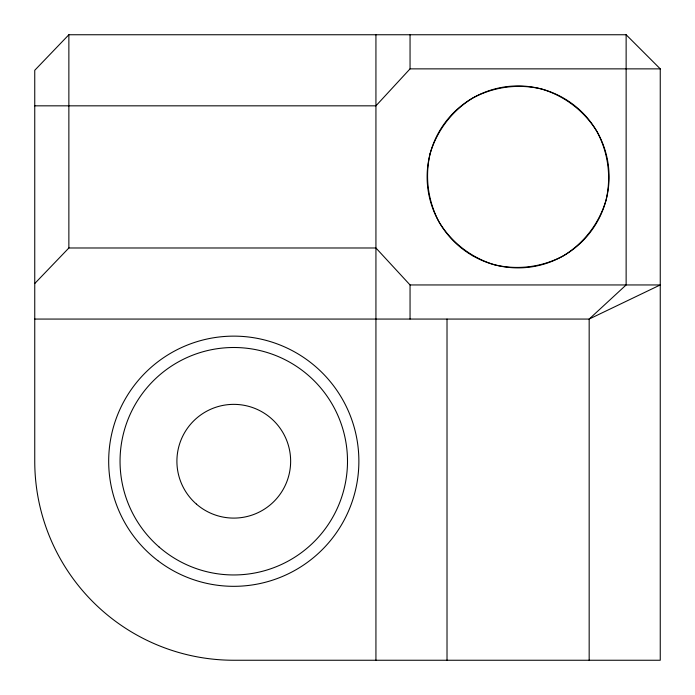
<?xml version="1.0" encoding="UTF-8"?>
<svg xmlns="http://www.w3.org/2000/svg" width="695" height="695" viewBox="0 0 695 695"><rect width="100%" height="100%" fill="white"/><g stroke="black" fill="none" stroke-linecap="round" stroke-linejoin="round"><path stroke-width="1.04" d="M410.05 34.75L410.05 68.866L375.934 105.831L34.75 105.831M68.866 34.75L34.75 70.291L34.75 461.228A199.022 199.022 0 0 0 233.772 660.25L660.25 660.25L660.25 68.866L626.134 34.75L68.866 34.75L68.866 247.985L34.75 283.525M410.05 68.866L660.25 68.866M68.866 247.985L375.934 247.985L410.05 284.95L410.05 319.066M410.05 284.95L660.25 284.95L589.169 319.066L34.75 319.066M626.134 34.75L626.134 284.95L589.169 319.066L589.169 660.25M447.015 319.066L447.015 660.25M375.934 34.75L375.934 660.25M430.205 153.36C424.671 176.73 427.894 201.263 439.301 222.4C451.898 242.842 471.54 257.906 494.545 264.795C517.905 270.329 542.447 267.106 563.584 255.699C584.026 243.102 599.09 223.46 605.971 200.455C611.513 177.095 608.281 152.553 596.883 131.416C584.278 110.974 564.644 95.91 541.64 89.029C518.27 83.487 493.737 86.719 472.6 98.117C452.158 110.722 437.094 130.356 430.205 153.36M157.826 560.63A125.1 125.1 0 0 0 357.838 477.3A125.1 125.1 0 0 0 185.661 345.754A125.1 125.1 0 0 0 157.826 560.63M159.042 546.956A113.728 113.728 0 0 0 345.38 483.086A113.728 113.728 0 0 0 196.902 353.642A113.728 113.728 0 0 0 159.042 546.956M196.407 504.092A56.86 56.86 0 0 0 289.58 472.157A56.86 56.86 0 0 0 215.337 407.435A56.86 56.86 0 0 0 196.407 504.092M472.6 255.699A90.984 90.984 0 0 0 609.072 176.912A90.984 90.984 0 0 0 472.6 98.117A90.984 90.984 0 0 0 472.6 255.699"/></g></svg>
